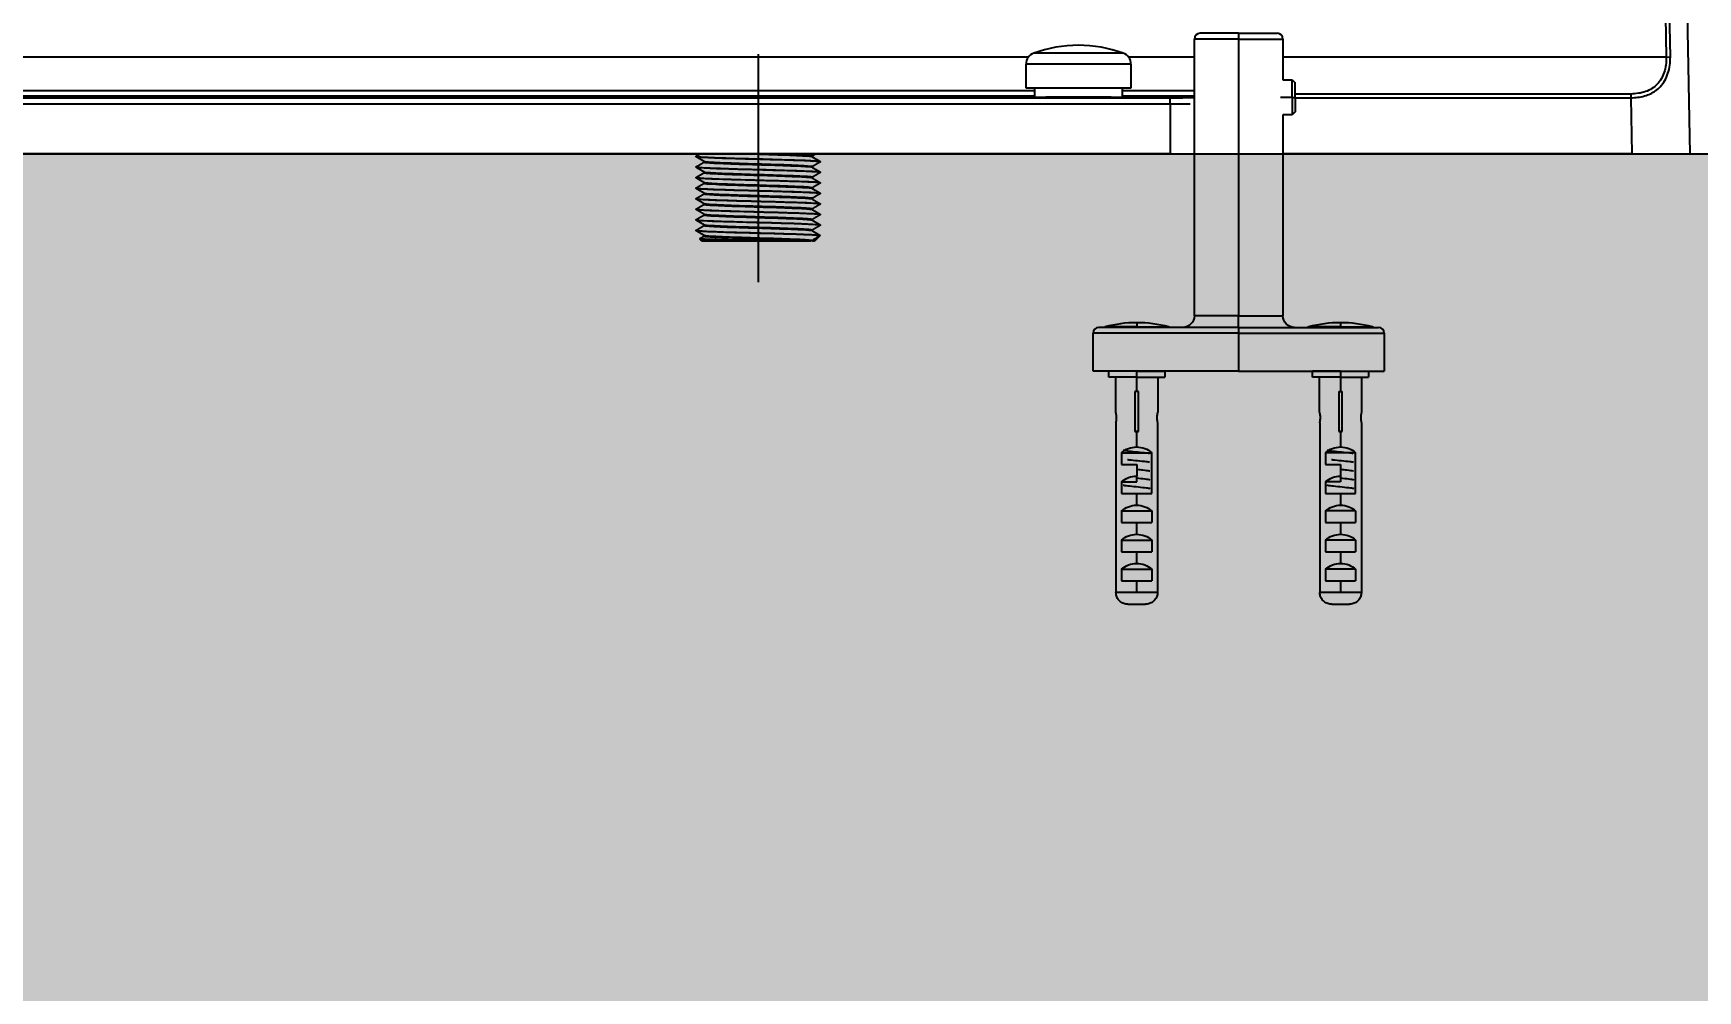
# Model space of a CAD drawing. Header units: millimetres. Extents: x 0 to 400063, y 963 to 238763.
# Drawn here: x 50213.1 to 50498.9, y 153658.8 to 153823.2 of the extents above; entities that cross this region are included whole.
import ezdxf

# ---------------------------------------------------------------- set-up
doc = ezdxf.new("R2010")
doc.units = ezdxf.units.MM
doc.header["$LTSCALE"] = 40
doc.header["$PDMODE"] = 34
doc.layers.get('Defpoints').update_dxf_attribs({"color": 249})
doc.layers.add('.', color=7, linetype='Continuous', lineweight=13)
for name, color, linetype in [('07 dim wal', 5, 'Continuous'), ('2sec', 2, 'Continuous'), ('4', 4, 'Continuous'), ('도면층4', 4, 'Continuous')]:
    doc.layers.add(name, color=color, linetype=linetype)
doc.styles.add('마감재', font='stylu.ttf')
doc.dimstyles.new('Copy of DIM-60', dxfattribs={"dimscale": 50, "dimtxt": 2, "dimasz": 0.7, "dimexe": 1, "dimexo": 1, "dimgap": 0.7, "dimtad": 1, "dimdec": 0, "dimzin": 1, "dimdsep": 46, "dimlunit": 6, "dimtxsty": '마감재', "dimblk": 'ARCHTICK', "dimcen": -0.09, "dimclrd": 256, "dimclre": 256, "dimclrt": 3, "dimadec": 0, "dimazin": 0, "dimtfac": 1, "dimtdec": 0, "dimtix": 1, "dimtmove": 2, "dimatfit": 0, "dimldrblk": 'ARCHTICK', "dimfxl": 0, "dimtolj": 1, "dimtzin": 0, "dimarcsym": 0})

# ---------------------------------------------------------------- blocks, each defined once
blk = doc.blocks.new('202101042036175950')
at = {"layer": '4', "linetype": 'Continuous'}
for p, q in [((0, 0), (-35.79, -0.62)), ((0, -10), (0, 0)), ((-16.63, -3.37), (-43.99, -3.85)), ((-43.97, -4.54), (-16.61, -4.07)), ((-16.61, -4.07), (-16.63, -3.37)), ((-16.61, -4.07), (-16.61, -69.9)), ((-10.27, -10.17), (-10.27, -67.8)), ((-10.27, -10.17), (-9.63, -10.17)), ((-9.63, -10.17), (0, -10)), ((-9.63, -67.8), (-9.63, -10.17)), ((0, -10), (0, -69.9)), ((29.8, -77.5), (29.8, -53.5)), ((30.8, -52.5), (37.3, -52.5)), ((30.8, -77.5), (30.8, -52.5)), ((37.3, -77.5), (37.3, -52.5)), ((29.7, -60), (29.7, -54.52)), ((37.32, -55.2), (38.32, -55.2)), ((37.32, -60), (37.32, -55.2)), ((38.32, -60), (38.32, -55.2)), ((38.32, -56.4), (44.33, -56.4)), ((46.19, -56.43), (75.32, -56.43)), ((75.32, -56.43), (75.32, -60)), ((29, -60), (29.7, -60)), ((29.7, -60), (29.7, -65.48)), ((29.8, -60), (29.7, -60)), ((37.3, -58.11), (37.32, -58.11)), ((37.32, -60), (37.32, -64.8)), ((37.32, -60), (38.32, -60)), ((38.32, -60), (40.82, -60)), ((38.32, -60), (38.32, -64.8)), ((40.82, -60.3), (40.82, -59.7)), ((47.7, -59.7), (40.82, -59.7)), ((47.63, -60), (50.32, -60)), ((51.32, -57.41), (51.32, -62.59)), ((58.32, -57.41), (51.32, -57.41)), ((53.32, -60), (55.32, -60)), ((53.32, -62.59), (53.32, -60)), ((55.32, -60), (56.32, -60)), ((56.32, -60), (56.32, -62.59)), ((58.32, -60), (58.32, -57.41)), ((58.32, -60), (60.32, -60)), ((58.32, -62.59), (58.32, -60)), ((61.32, -57.41), (61.32, -62.59)), ((61.32, -57.41), (63.32, -57.41)), ((63.32, -60), (63.32, -57.41)), ((63.32, -60), (65.32, -60)), ((63.32, -62.59), (63.32, -60)), ((66.32, -57.41), (66.32, -62.59)), ((66.32, -57.41), (68.32, -57.41)), ((68.32, -60), (68.32, -57.41)), ((68.32, -60), (70.32, -60)), ((68.32, -62.59), (68.32, -60)), ((71.32, -57.41), (71.32, -62.59)), ((71.32, -57.41), (73.32, -57.41)), ((73.32, -60), (73.32, -57.41)), ((73.32, -60), (75.32, -60)), ((73.32, -62.59), (73.32, -60)), ((75.32, -60), (75.32, -63.57)), ((77.32, -61.52), (77.32, -58.48)), ((37.3, -61.89), (37.32, -61.89)), ((40.82, -60.3), (47.7, -60.3)), ((51.32, -62.59), (53.32, -62.59)), ((56.32, -62.59), (58.32, -62.59)), ((61.32, -62.59), (63.32, -62.59)), ((66.32, -62.59), (68.32, -62.59)), ((71.32, -62.59), (73.32, -62.59)), ((38.32, -64.8), (37.32, -64.8)), ((44.33, -63.6), (38.32, -63.6)), ((46.19, -63.57), (75.32, -63.57)), ((-12.7, -68.3), (-12.2, -67.8)), ((-12.7, -69.9), (-12.7, -68.3)), ((-9.7, -68.3), (-12.7, -68.3)), ((-9.7, -67.8), (-12.2, -67.8)), ((-9.7, -68.3), (-9.7, -67.8)), ((-9.7, -67.8), (-7.2, -67.8)), ((-9.7, -68.3), (-9.7, -70.3)), ((-9.7, -68.3), (-6.7, -68.3)), ((-7.2, -67.8), (-6.7, -68.3)), ((-6.7, -68.3), (-6.7, -69.9)), ((-20.7, -77.5), (-20.7, -70.9)), ((-19.7, -69.9), (-12.7, -69.9)), ((-19.7, -77.5), (-19.7, -69.9)), ((-6.7, -69.9), (27.8, -69.9)), ((27.8, -77.5), (27.8, -69.9)), ((-20.7, -77.5), (-20.7, -84.1)), ((-20.7, -77.5), (-19.7, -77.5)), ((-19.7, -77.5), (-19.7, -85.1)), ((-19.7, -77.5), (27.8, -77.5)), ((29.8, -77.5), (27.8, -77.5)), ((27.8, -77.5), (27.8, -85.1)), ((29.8, -77.5), (30.8, -77.5)), ((29.8, -77.5), (29.8, -101.5)), ((30.8, -77.5), (37.3, -77.5)), ((30.8, -77.5), (30.8, -102.5)), ((37.3, -77.5), (37.3, -102.5)), ((27.8, -85.1), (-19.7, -85.1)), ((-16.61, -85.1), (-16.61, -96.42)), ((-10.83, -85.1), (-10.83, -97.5)), ((-9.98, -97.5), (-9.98, -85.1)), ((0, -89.26), (0, -85.1)), ((-9.58, -89.26), (-9.58, -380.74)), ((-8.58, -89.26), (-9.58, -89.26)), ((-8.58, -89.26), (0, -89.26)), ((-8.58, -380.74), (-8.58, -89.26)), ((0, -89.26), (0, -380.74)), ((29.7, -95), (29.7, -89.52)), ((37.32, -90.2), (38.32, -90.2)), ((37.32, -95), (37.32, -90.2)), ((38.32, -95), (38.32, -90.2)), ((38.32, -91.4), (44.33, -91.4)), ((46.19, -91.43), (75.32, -91.43)), ((75.32, -91.43), (75.32, -95)), ((37.3, -93.11), (37.32, -93.11)), ((51.32, -97.59), (51.32, -92.41)), ((58.32, -92.41), (51.32, -92.41)), ((58.32, -95), (58.32, -92.41)), ((61.32, -97.59), (61.32, -92.41)), ((61.32, -92.41), (63.32, -92.41)), ((63.32, -95), (63.32, -92.41)), ((66.32, -97.59), (66.32, -92.41)), ((66.32, -92.41), (68.32, -92.41)), ((68.32, -95), (68.32, -92.41)), ((71.32, -97.59), (71.32, -92.41)), ((71.32, -92.41), (73.32, -92.41)), ((73.32, -95), (73.32, -92.41)), ((77.32, -96.52), (77.32, -93.48)), ((-15.4, -96), (-11.25, -96)), ((-15.4, -96), (-15.4, -114)), ((-11.25, -96), (-11.25, -114)), ((29, -95), (29.7, -95)), ((29.7, -95), (29.7, -100.48)), ((29.8, -95), (29.7, -95)), ((37.3, -96.89), (37.32, -96.89)), ((38.32, -95), (37.32, -95)), ((37.32, -95), (37.32, -99.8)), ((38.32, -95), (38.32, -99.8)), ((40.82, -95), (38.32, -95)), ((47.7, -94.7), (40.82, -94.7)), ((40.82, -94.7), (40.82, -95.3)), ((40.82, -95.3), (47.7, -95.3)), ((50.32, -95), (47.63, -95)), ((53.32, -95), (55.32, -95)), ((53.32, -97.59), (53.32, -95)), ((56.32, -95), (55.32, -95)), ((56.32, -97.59), (56.32, -95)), ((60.32, -95), (58.32, -95)), ((58.32, -97.59), (58.32, -95)), ((65.32, -95), (63.32, -95)), ((63.32, -97.59), (63.32, -95)), ((70.32, -95), (68.32, -95)), ((68.32, -97.59), (68.32, -95)), ((75.32, -95), (73.32, -95)), ((73.32, -97.59), (73.32, -95)), ((75.32, -95), (75.32, -98.57)), ((-17.28, -97.31), (-17.28, -112.69)), ((-11.25, -97.5), (-9.75, -97.5)), ((-9.75, -105), (-9.75, -97.5)), ((38.32, -99.8), (37.32, -99.8)), ((44.33, -98.6), (38.32, -98.6)), ((46.19, -98.57), (75.32, -98.57)), ((51.32, -97.59), (53.32, -97.59)), ((56.32, -97.59), (58.32, -97.59)), ((61.32, -97.59), (63.32, -97.59)), ((66.32, -97.59), (68.32, -97.59)), ((71.32, -97.59), (73.32, -97.59)), ((-9.75, -100.9), (-9.72, -100.9)), ((37.3, -102.5), (30.8, -102.5)), ((-9.75, -112.5), (-9.75, -105)), ((-9.71, -103), (-9.71, -107)), ((0, -417.37), (0, -104.51)), ((-9.72, -109.1), (-9.75, -109.1)), ((-16.61, -113.59), (-16.61, -356.41)), ((-11.25, -114), (-15.4, -114)), ((-9.75, -112.5), (-11.25, -112.5)), ((-10.83, -112.5), (-10.83, -357.5)), ((-9.98, -357.5), (-9.98, -112.5)), ((0.36, -150.68), (0.54, -150.68)), ((1.31, -149.35), (1.4, -149.35)), ((2.17, -150.68), (2.35, -150.68)), ((3.13, -149.35), (3.22, -149.35)), ((3.99, -150.68), (4.16, -150.68)), ((4.94, -149.35), (5.03, -149.35)), ((5.8, -150.68), (5.98, -150.68)), ((6.76, -149.35), (6.84, -149.35)), ((7.62, -150.68), (7.79, -150.68)), ((8.57, -149.35), (8.66, -149.35)), ((9.43, -150.68), (9.61, -150.68)), ((10.39, -149.35), (10.47, -149.35)), ((11.25, -150.68), (11.42, -150.68)), ((12.2, -149.35), (12.29, -149.35)), ((13.06, -150.68), (13.24, -150.68)), ((14, -149.36), (14, -149.95)), ((14.01, -149.36), (15, -150.35)), ((14.23, -149.59), (15, -150.35)), ((14.87, -150.69), (15, -150.69)), ((15, -150.35), (15, -150.69)), ((15, -153.83), (15, -169.65)), ((0.49, -170.65), (0.41, -170.65)), ((1.45, -169.32), (1.28, -169.32)), ((2.31, -170.65), (2.22, -170.65)), ((3.27, -169.32), (3.09, -169.32)), ((4.12, -170.65), (4.04, -170.65)), ((5.08, -169.32), (4.9, -169.32)), ((5.94, -170.65), (5.85, -170.65)), ((6.89, -169.32), (6.72, -169.32)), ((7.75, -170.65), (7.67, -170.65)), ((8.71, -169.32), (8.53, -169.32)), ((9.57, -170.65), (9.48, -170.65)), ((10.52, -169.32), (10.35, -169.32)), ((11.38, -170.65), (11.3, -170.65)), ((12.34, -169.32), (12.16, -169.32)), ((13.2, -170.65), (13.11, -170.65)), ((14.15, -169.32), (13.98, -169.32)), ((15, -169.65), (14.64, -170.01))]:
    blk.add_line(p, q, dxfattribs=at)
for centre, radius, start, end in [((30.8, -53.5), 1, 90, 180), ((50.79, -60), 21.79, 165.4454, 180), ((30.18, -54.65), 0.5, 140.0309, 165.4454), ((50.79, -60), 21.79, 180, 194.5546), ((30.18, -65.35), 0.5, 194.5546, 219.9691), ((-19.7, -70.9), 1, 90, 180), ((-19.7, -84.1), 1, 180, 270), ((50.79, -95), 21.79, 165.4454, 180), ((30.18, -89.65), 0.5, 140.0309, 165.4454), ((-15.4, -98), 2, 90, 159.7932), ((50.79, -95), 21.79, 180, 194.5546), ((3.62, -105), 22.27, 159.7932, 200.2068), ((30.8, -101.5), 1, 180, 270), ((-15.4, -112), 2, 200.2068, 270)]:
    blk.add_arc(centre, radius, start, end, dxfattribs=at)
at = {"layer": '4', "linetype": 'Continuous', "extrusion": (0, 0, -1)}
for centre, start, end in [((-27.8, -67.9), 180, 270), ((-27.8, -87.1), 90, 180)]:
    blk.add_arc(centre, 2, start, end, dxfattribs=at)
for centre, major_axis, ratio, start_param, end_param in [((53.6, -60), (0, 3.6), 0.909091, 4.712389, 5.515538), ((53.6, -60), (0, 3.6), 0.909091, 3.90924, 4.712389), ((58.6, -60), (0, 3.6), 0.909091, 3.90924, 4.712389), ((63.6, -60), (0, 3.6), 0.909091, 4.712389, 5.515538), ((63.6, -60), (0, 3.6), 0.909091, 3.90924, 4.712389), ((68.6, -60), (0, 3.6), 0.909091, 4.712389, 5.515538), ((68.6, -60), (0, 3.6), 0.909091, 3.90924, 4.712389), ((73.6, -60), (0, 3.6), 0.909091, 4.712389, 5.515538), ((73.6, -60), (0, 3.6), 0.909091, 3.90924, 4.712389), ((53.6, -95), (0, 3.6), 0.909091, 4.712389, 5.515538), ((63.6, -95), (0, 3.6), 0.909091, 4.712389, 5.515538), ((68.6, -95), (0, 3.6), 0.909091, 4.712389, 5.515538), ((73.6, -95), (0, 3.6), 0.909091, 4.712389, 5.515538), ((53.6, -95), (0, 3.6), 0.909091, 3.90924, 4.712389), ((58.6, -95), (0, 3.6), 0.909091, 3.90924, 4.712389), ((63.6, -95), (0, 3.6), 0.909091, 3.90924, 4.712389), ((68.6, -95), (0, 3.6), 0.909091, 3.90924, 4.712389), ((73.6, -95), (0, 3.6), 0.909091, 3.90924, 4.712389), ((-9.78, -103), (0, 4.15), 0.017455, 0.502851, 1.570796), ((-9.78, -107), (0, 4.15), 0.017455, 1.570796, 2.638741)]:
    blk.add_ellipse(centre, major_axis=major_axis, ratio=ratio, start_param=start_param, end_param=end_param, dxfattribs=at)
at = {"layer": '4', "linetype": 'Continuous'}
for points, degree, knots in [([(-9.63, -10.17), (-9.65, -9.76), (-9.67, -8.96), (-9.91, -7.82), (-10.29, -6.79), (-10.83, -5.88), (-11.56, -5.03), (-12.55, -4.29), (-13.81, -3.75), (-15.19, -3.41), (-16.15, -3.39), (-16.63, -3.37)], 3, [0, 0, 0, 0, 0.107096, 0.20864, 0.306648, 0.403361, 0.501106, 0.623604, 0.749475, 0.876073, 1, 1, 1, 1]), ([(-16.61, -4.07), (-16.15, -4.07), (-15.26, -4.09), (-14, -4.38), (-12.89, -4.88), (-11.64, -5.83), (-10.47, -7.56), (-10.33, -9.29), (-10.27, -10.17)], 3, [0, 0, 0, 0, 0.134751, 0.26045, 0.381043, 0.500983, 0.747892, 1, 1, 1, 1]), ([(44.32, -56.4), (44.32, -56.4), (44.33, -56.4), (44.33, -56.4), (44.36, -56.41), (44.44, -56.43), (44.5, -56.45), (44.64, -56.48), (44.73, -56.49), (44.93, -56.52), (45.04, -56.53), (45.26, -56.54), (45.37, -56.54), (45.59, -56.53), (45.69, -56.52), (45.88, -56.5), (45.97, -56.48), (46.1, -56.46), (46.15, -56.44), (46.19, -56.43)], 3, [0, 0, 0, 0, 0.025111, 0.025111, 0.149041, 0.149041, 0.273737, 0.273737, 0.402646, 0.402646, 0.533133, 0.533133, 0.659652, 0.659652, 0.782891, 0.782891, 0.908576, 0.908576, 1, 1, 1, 1]), ([(75.32, -56.43), (75.55, -56.43), (75.77, -56.47), (76.19, -56.62), (76.39, -56.73), (76.74, -57.01), (76.89, -57.18), (77.13, -57.56), (77.22, -57.77), (77.31, -58.15), (77.32, -58.32), (77.32, -58.48)], 3, [0, 0, 0, 0, 0.210475, 0.210475, 0.420919, 0.420919, 0.631855, 0.631855, 0.844512, 0.844512, 1, 1, 1, 1]), ([(50.84, -62.32), (50.89, -62.21), (50.99, -61.67), (51.14, -60.22), (51.29, -58.68), (51.38, -58), (51.43, -57.81)], 3, [0, 0, 0, 0, 0.239085, 0.499488, 0.759891, 1, 1, 1, 1]), ([(52.49, -61.57), (52.5, -61.49), (52.56, -60.99), (52.67, -59.83), (52.81, -58.46), (52.9, -57.93), (52.94, -57.78)], 3, [0, 0, 0, 0, 0.073159, 0.413159, 0.753158, 1, 1, 1, 1]), ([(54.16, -59.99), (54.19, -59.63), (54.28, -58.75), (54.38, -58.03), (54.43, -57.79), (54.44, -57.76)], 3, [0, 0, 0, 0, 0.37971, 0.916127, 1, 1, 1, 1]), ([(55.65, -60.01), (55.7, -59.52), (55.8, -58.53), (55.9, -57.91), (55.95, -57.74)], 3, [0, 0, 0, 0, 0.49872, 1, 1, 1, 1]), ([(56.84, -62.33), (56.85, -62.3), (56.92, -62.1), (57.03, -61.29), (57.18, -59.7), (57.33, -58.34), (57.42, -57.84), (57.46, -57.72)], 3, [0, 0, 0, 0, 0.061687, 0.310892, 0.560097, 0.809303, 1, 1, 1, 1]), ([(77.32, -61.52), (77.32, -61.75), (77.29, -61.99), (77.13, -62.44), (77.02, -62.65), (76.72, -63.01), (76.55, -63.16), (76.16, -63.39), (75.95, -63.48), (75.6, -63.55), (75.46, -63.57), (75.32, -63.57)], 3, [0, 0, 0, 0, 0.222179, 0.222179, 0.444896, 0.444896, 0.660359, 0.660359, 0.872339, 0.872339, 1, 1, 1, 1]), ([(46.19, -63.57), (46.13, -63.55), (46.06, -63.53), (45.89, -63.5), (45.79, -63.49), (45.58, -63.47), (45.47, -63.46), (45.24, -63.46), (45.13, -63.46), (44.93, -63.48), (44.83, -63.49), (44.65, -63.52), (44.57, -63.54), (44.44, -63.57), (44.39, -63.58), (44.34, -63.6), (44.32, -63.6), (44.32, -63.6)], 3, [0, 0, 0, 0, 0.130372, 0.130372, 0.260778, 0.260778, 0.390104, 0.390104, 0.5147, 0.5147, 0.638474, 0.638474, 0.766412, 0.766412, 0.897176, 0.897176, 1, 1, 1, 1]), ([(-8.58, -89.26), (-8.58, -88.77), (-8.58, -87.73), (-8.59, -86.58), (-8.59, -85.94), (-8.59, -85.81)], 3, [0, 0, 0, 0, 0.422292, 0.880981, 1, 1, 1, 1]), ([(44.32, -91.4), (44.32, -91.4), (44.33, -91.4), (44.33, -91.4), (44.36, -91.41), (44.44, -91.43), (44.5, -91.45), (44.64, -91.48), (44.73, -91.49), (44.93, -91.52), (45.04, -91.53), (45.26, -91.54), (45.37, -91.54), (45.59, -91.53), (45.69, -91.52), (45.88, -91.5), (45.97, -91.48), (46.1, -91.46), (46.15, -91.44), (46.19, -91.43)], 3, [0, 0, 0, 0, 0.025111, 0.025111, 0.149041, 0.149041, 0.273737, 0.273737, 0.402646, 0.402646, 0.533133, 0.533133, 0.659652, 0.659652, 0.782891, 0.782891, 0.908576, 0.908576, 1, 1, 1, 1]), ([(75.32, -91.43), (75.55, -91.43), (75.77, -91.47), (76.19, -91.62), (76.39, -91.73), (76.74, -92.01), (76.89, -92.18), (77.13, -92.56), (77.22, -92.77), (77.31, -93.15), (77.32, -93.32), (77.32, -93.48)], 3, [0, 0, 0, 0, 0.210475, 0.210475, 0.420919, 0.420919, 0.631855, 0.631855, 0.844512, 0.844512, 1, 1, 1, 1]), ([(50.84, -97.32), (50.89, -97.21), (50.99, -96.67), (51.14, -95.22), (51.29, -93.68), (51.38, -93), (51.43, -92.81)], 3, [0, 0, 0, 0, 0.239085, 0.499488, 0.759891, 1, 1, 1, 1]), ([(52.49, -96.57), (52.5, -96.49), (52.56, -95.99), (52.67, -94.83), (52.81, -93.46), (52.9, -92.93), (52.94, -92.78)], 3, [0, 0, 0, 0, 0.073159, 0.413159, 0.753158, 1, 1, 1, 1]), ([(54.16, -94.99), (54.19, -94.63), (54.28, -93.75), (54.38, -93.03), (54.43, -92.79), (54.44, -92.76)], 3, [0, 0, 0, 0, 0.37971, 0.916127, 1, 1, 1, 1]), ([(55.65, -95.01), (55.7, -94.52), (55.8, -93.53), (55.9, -92.91), (55.95, -92.74)], 3, [0, 0, 0, 0, 0.49872, 1, 1, 1, 1]), ([(56.84, -97.33), (56.85, -97.3), (56.92, -97.1), (57.03, -96.29), (57.18, -94.7), (57.33, -93.34), (57.42, -92.84), (57.46, -92.72)], 3, [0, 0, 0, 0, 0.061687, 0.310892, 0.560097, 0.809303, 1, 1, 1, 1]), ([(77.32, -96.52), (77.32, -96.75), (77.29, -96.99), (77.13, -97.44), (77.02, -97.65), (76.72, -98.01), (76.55, -98.16), (76.16, -98.39), (75.95, -98.48), (75.6, -98.55), (75.46, -98.57), (75.32, -98.57)], 3, [0, 0, 0, 0, 0.222179, 0.222179, 0.444896, 0.444896, 0.660359, 0.660359, 0.872339, 0.872339, 1, 1, 1, 1]), ([(46.19, -98.57), (46.13, -98.55), (46.06, -98.53), (45.89, -98.5), (45.79, -98.49), (45.58, -98.47), (45.47, -98.46), (45.24, -98.46), (45.13, -98.46), (44.93, -98.48), (44.83, -98.49), (44.65, -98.52), (44.57, -98.54), (44.44, -98.57), (44.39, -98.58), (44.34, -98.6), (44.32, -98.6), (44.32, -98.6)], 3, [0, 0, 0, 0, 0.130372, 0.130372, 0.260778, 0.260778, 0.390104, 0.390104, 0.5147, 0.5147, 0.638474, 0.638474, 0.766412, 0.766412, 0.897176, 0.897176, 1, 1, 1, 1]), ([(0, -156.92), (0.02, -156.35), (0.04, -155.8), (0.12, -153.45), (0.18, -152.04), (0.29, -150.87), (0.32, -150.67), (0.36, -150.69)], 3, [0, 0, 0, 0, 0.156677, 0.156677, 0.697828, 0.697828, 1, 1, 1, 1]), ([(0.53, -150.7), (0.5, -150.75), (0.46, -151.06), (0.36, -152.49), (0.29, -154.05), (0.16, -157.8), (0.09, -160), (0.02, -162.36), (0.01, -162.68), (0, -162.99)], 3, [0, 0, 0, 0, 0.216493, 0.216493, 0.579622, 0.579622, 0.942751, 0.942751, 1, 1, 1, 1]), ([(0.41, -170.65), (0.42, -170.65), (0.44, -170.6), (0.52, -170.15), (0.58, -169.09), (0.7, -165.92), (0.76, -163.87), (0.87, -159.45), (0.95, -157.17), (1.06, -153.21), (1.12, -151.55), (1.23, -149.77), (1.27, -149.36), (1.31, -149.35)], 3, [0, 0, 0, 0, 0.052997, 0.052997, 0.252027, 0.252027, 0.451056, 0.451056, 0.650086, 0.650086, 0.849115, 0.849115, 1, 1, 1, 1]), ([(1.41, -149.35), (1.36, -149.35), (1.3, -149.76), (1.2, -151.63), (1.13, -153.39), (1.01, -157.54), (0.95, -159.97), (0.82, -164.46), (0.77, -166.56), (0.64, -169.56), (0.57, -170.48), (0.51, -170.64), (0.5, -170.65), (0.5, -170.65)], 3, [0, 0, 0, 0, 0.155085, 0.155085, 0.361361, 0.361361, 0.567638, 0.567638, 0.773914, 0.773914, 0.98019, 0.98019, 1, 1, 1, 1]), ([(1.28, -169.3), (1.33, -169.22), (1.37, -168.77), (1.49, -166.88), (1.55, -165.2), (1.68, -161.24), (1.75, -159.05), (1.87, -155.05), (1.94, -153.32), (2.06, -151.2), (2.12, -150.68), (2.18, -150.68)], 3, [0, 0, 0, 0, 0.159328, 0.159328, 0.377533, 0.377533, 0.595738, 0.595738, 0.813942, 0.813942, 1, 1, 1, 1]), ([(2.34, -150.7), (2.28, -150.79), (2.23, -151.5), (2.1, -153.98), (2.04, -155.85), (1.9, -159.92), (1.85, -162.12), (1.72, -165.89), (1.65, -167.46), (1.55, -169), (1.5, -169.32), (1.45, -169.31)], 3, [0, 0, 0, 0, 0.199825, 0.199825, 0.417069, 0.417069, 0.634312, 0.634312, 0.851556, 0.851556, 1, 1, 1, 1]), ([(2.22, -170.65), (2.23, -170.65), (2.25, -170.62), (2.33, -170.26), (2.38, -169.24), (2.5, -166.19), (2.57, -164.13), (2.68, -159.79), (2.75, -157.46), (2.87, -153.45), (2.93, -151.75), (3.04, -149.81), (3.08, -149.36), (3.13, -149.35)], 3, [0, 0, 0, 0, 0.043721, 0.043721, 0.242809, 0.242809, 0.441897, 0.441897, 0.640986, 0.640986, 0.840074, 0.840074, 1, 1, 1, 1]), ([(3.22, -149.36), (3.19, -149.35), (3.16, -149.48), (3.07, -150.38), (3.02, -151.76), (2.88, -155.42), (2.83, -157.74), (2.7, -162.33), (2.63, -164.64), (2.52, -168.29), (2.44, -169.65), (2.36, -170.51), (2.34, -170.64), (2.31, -170.65)], 3, [0, 0, 0, 0, 0.090211, 0.090211, 0.29694, 0.29694, 0.50367, 0.50367, 0.7104, 0.7104, 0.91713, 0.91713, 1, 1, 1, 1]), ([(3.09, -169.3), (3.12, -169.26), (3.15, -169.09), (3.24, -168.11), (3.31, -166.75), (3.43, -163.18), (3.51, -161.06), (3.63, -156.86), (3.7, -154.89), (3.83, -151.91), (3.89, -150.97), (3.97, -150.7), (3.98, -150.68), (3.99, -150.68)], 3, [0, 0, 0, 0, 0.090898, 0.090898, 0.309283, 0.309283, 0.527668, 0.527668, 0.746053, 0.746053, 0.964438, 0.964438, 1, 1, 1, 1]), ([(4.16, -150.7), (4.14, -150.72), (4.13, -150.79), (4.05, -151.36), (3.98, -152.53), (3.86, -155.77), (3.79, -157.87), (3.65, -162.03), (3.6, -164.13), (3.46, -167.4), (3.41, -168.6), (3.31, -169.24), (3.29, -169.32), (3.27, -169.31)], 3, [0, 0, 0, 0, 0.054871, 0.054871, 0.27214, 0.27214, 0.48941, 0.48941, 0.706679, 0.706679, 0.923948, 0.923948, 1, 1, 1, 1]), ([(4.04, -170.65), (4.05, -170.65), (4.06, -170.63), (4.13, -170.35), (4.19, -169.41), (4.31, -166.43), (4.38, -164.45), (4.49, -160.07), (4.56, -157.78), (4.68, -153.7), (4.73, -151.96), (4.85, -149.87), (4.89, -149.36), (4.94, -149.35)], 3, [0, 0, 0, 0, 0.034489, 0.034489, 0.233556, 0.233556, 0.432622, 0.432622, 0.631689, 0.631689, 0.830756, 0.830756, 1, 1, 1, 1]), ([(5.03, -149.35), (5.03, -149.35), (5.02, -149.36), (4.95, -149.54), (4.88, -150.47), (4.76, -153.51), (4.69, -155.6), (4.58, -160.12), (4.5, -162.51), (4.38, -166.69), (4.32, -168.4), (4.21, -170.24), (4.17, -170.64), (4.13, -170.65)], 3, [0, 0, 0, 0, 0.022325, 0.022325, 0.229222, 0.229222, 0.436118, 0.436118, 0.643015, 0.643015, 0.849912, 0.849912, 1, 1, 1, 1]), ([(4.91, -169.3), (4.92, -169.29), (4.92, -169.27), (4.99, -168.99), (5.06, -168.02), (5.19, -164.99), (5.25, -163.01), (5.39, -158.81), (5.44, -156.69), (5.58, -153.15), (5.64, -151.82), (5.74, -150.83), (5.77, -150.67), (5.8, -150.69)], 3, [0, 0, 0, 0, 0.02305, 0.02305, 0.240562, 0.240562, 0.458074, 0.458074, 0.675585, 0.675585, 0.893097, 0.893097, 1, 1, 1, 1]), ([(5.98, -150.7), (5.94, -150.76), (5.9, -151.06), (5.8, -152.47), (5.73, -154.04), (5.61, -157.78), (5.53, -159.98), (5.41, -164.05), (5.34, -165.94), (5.22, -168.56), (5.15, -169.3), (5.08, -169.32), (5.08, -169.32), (5.08, -169.32)], 3, [0, 0, 0, 0, 0.128373, 0.128373, 0.345738, 0.345738, 0.563103, 0.563103, 0.780468, 0.780468, 0.997833, 0.997833, 1, 1, 1, 1]), ([(5.85, -170.65), (5.86, -170.65), (5.86, -170.64), (5.94, -170.45), (6, -169.56), (6.11, -166.69), (6.18, -164.7), (6.29, -160.41), (6.36, -158.06), (6.48, -153.96), (6.54, -152.17), (6.66, -149.93), (6.7, -149.36), (6.76, -149.35)], 3, [0, 0, 0, 0, 0.025101, 0.025101, 0.224224, 0.224224, 0.423348, 0.423348, 0.622471, 0.622471, 0.821594, 0.821594, 1, 1, 1, 1]), ([(6.85, -149.35), (6.8, -149.35), (6.74, -149.81), (6.63, -151.86), (6.57, -153.64), (6.44, -157.89), (6.39, -160.29), (6.25, -164.77), (6.2, -166.82), (6.07, -169.72), (6.01, -170.57), (5.95, -170.65), (5.94, -170.65), (5.94, -170.65)], 3, [0, 0, 0, 0, 0.16399, 0.16399, 0.370296, 0.370296, 0.576602, 0.576602, 0.782908, 0.782908, 0.989214, 0.989214, 1, 1, 1, 1]), ([(6.73, -169.3), (6.78, -169.22), (6.82, -168.69), (6.95, -166.58), (7, -164.84), (7.14, -160.81), (7.2, -158.63), (7.33, -154.69), (7.4, -153.03), (7.51, -151.12), (7.57, -150.68), (7.62, -150.68)], 3, [0, 0, 0, 0, 0.174309, 0.174309, 0.392249, 0.392249, 0.61019, 0.61019, 0.82813, 0.82813, 1, 1, 1, 1]), ([(7.79, -150.7), (7.73, -150.8), (7.67, -151.5), (7.54, -153.96), (7.49, -155.84), (7.35, -159.89), (7.29, -162.1), (7.16, -165.86), (7.09, -167.45), (6.99, -169), (6.94, -169.32), (6.89, -169.31)], 3, [0, 0, 0, 0, 0.198631, 0.198631, 0.415919, 0.415919, 0.633207, 0.633207, 0.850496, 0.850496, 1, 1, 1, 1]), ([(7.66, -170.65), (7.67, -170.65), (7.67, -170.65), (7.74, -170.53), (7.81, -169.7), (7.92, -166.93), (7.99, -164.99), (8.1, -160.69), (8.17, -158.39), (8.29, -154.21), (8.34, -152.39), (8.47, -149.99), (8.51, -149.35), (8.57, -149.35)], 3, [0, 0, 0, 0, 0.016204, 0.016204, 0.215254, 0.215254, 0.414304, 0.414304, 0.613354, 0.613354, 0.812404, 0.812404, 1, 1, 1, 1]), ([(8.66, -149.36), (8.63, -149.34), (8.6, -149.51), (8.5, -150.54), (8.45, -151.98), (8.31, -155.73), (8.26, -158.07), (8.13, -162.66), (8.07, -164.94), (7.95, -168.5), (7.88, -169.81), (7.8, -170.54), (7.78, -170.64), (7.75, -170.64)], 3, [0, 0, 0, 0, 0.100697, 0.100697, 0.307125, 0.307125, 0.513553, 0.513553, 0.719981, 0.719981, 0.926409, 0.926409, 1, 1, 1, 1]), ([(8.54, -169.3), (8.57, -169.25), (8.6, -169.04), (8.69, -167.88), (8.76, -166.45), (8.89, -162.78), (8.96, -160.63), (9.08, -156.46), (9.15, -154.54), (9.28, -151.69), (9.34, -150.84), (9.42, -150.69), (9.43, -150.68), (9.43, -150.68)], 3, [0, 0, 0, 0, 0.105648, 0.105648, 0.324129, 0.324129, 0.54261, 0.54261, 0.761092, 0.761092, 0.979573, 0.979573, 1, 1, 1, 1]), ([(9.6, -150.7), (9.59, -150.72), (9.57, -150.79), (9.5, -151.35), (9.42, -152.52), (9.3, -155.75), (9.23, -157.85), (9.1, -162.01), (9.04, -164.11), (8.9, -167.39), (8.85, -168.59), (8.75, -169.24), (8.73, -169.32), (8.71, -169.31)], 3, [0, 0, 0, 0, 0.053943, 0.053943, 0.271232, 0.271232, 0.488521, 0.488521, 0.705811, 0.705811, 0.9231, 0.9231, 1, 1, 1, 1]), ([(9.48, -170.65), (9.48, -170.65), (9.48, -170.65), (9.55, -170.6), (9.61, -169.84), (9.72, -167.17), (9.8, -165.25), (9.91, -161.02), (9.97, -158.68), (10.1, -154.49), (10.15, -152.61), (10.28, -150.06), (10.32, -149.35), (10.38, -149.35)], 3, [0, 0, 0, 0, 0.007124, 0.007124, 0.206256, 0.206256, 0.405387, 0.405387, 0.604518, 0.604518, 0.803649, 0.803649, 1, 1, 1, 1]), ([(10.48, -149.35), (10.47, -149.35), (10.46, -149.37), (10.38, -149.64), (10.32, -150.64), (10.2, -153.77), (10.12, -155.92), (10.01, -160.44), (9.94, -162.85), (9.82, -166.93), (9.75, -168.62), (9.65, -170.28), (9.61, -170.63), (9.57, -170.65)], 3, [0, 0, 0, 0, 0.032321, 0.032321, 0.239253, 0.239253, 0.446186, 0.446186, 0.653119, 0.653119, 0.860052, 0.860052, 1, 1, 1, 1]), ([(10.35, -169.3), (10.36, -169.28), (10.38, -169.24), (10.45, -168.83), (10.52, -167.78), (10.64, -164.62), (10.71, -162.61), (10.85, -158.39), (10.9, -156.3), (11.04, -152.86), (11.09, -151.61), (11.19, -150.79), (11.22, -150.68), (11.25, -150.69)], 3, [0, 0, 0, 0, 0.037145, 0.037145, 0.254789, 0.254789, 0.472433, 0.472433, 0.690077, 0.690077, 0.907721, 0.907721, 1, 1, 1, 1]), ([(11.42, -150.7), (11.38, -150.76), (11.35, -151.05), (11.24, -152.46), (11.18, -154.02), (11.05, -157.75), (10.98, -159.96), (10.86, -164.03), (10.78, -165.92), (10.66, -168.54), (10.59, -169.3), (10.52, -169.32), (10.52, -169.32), (10.52, -169.32)], 3, [0, 0, 0, 0, 0.127517, 0.127517, 0.344879, 0.344879, 0.562242, 0.562242, 0.779604, 0.779604, 0.996967, 0.996967, 1, 1, 1, 1]), ([(11.29, -170.65), (11.35, -170.65), (11.42, -169.95), (11.53, -167.39), (11.6, -165.53), (11.72, -161.31), (11.77, -159.01), (11.9, -154.73), (11.95, -152.85), (12.08, -150.16), (12.13, -149.4), (12.2, -149.35), (12.2, -149.35), (12.2, -149.35)], 3, [0, 0, 0, 0, 0.197122, 0.197122, 0.396239, 0.396239, 0.595357, 0.595357, 0.794474, 0.794474, 0.993591, 0.993591, 1, 1, 1, 1]), ([(12.29, -149.35), (12.24, -149.35), (12.18, -149.89), (12.07, -152.08), (12, -153.93), (11.88, -158.22), (11.82, -160.62), (11.68, -165.08), (11.64, -167.06), (11.5, -169.88), (11.45, -170.65), (11.38, -170.65), (11.38, -170.65), (11.38, -170.65)], 3, [0, 0, 0, 0, 0.173463, 0.173463, 0.379891, 0.379891, 0.586318, 0.586318, 0.792746, 0.792746, 0.999173, 0.999173, 1, 1, 1, 1]), ([(12.17, -169.3), (12.22, -169.22), (12.27, -168.6), (12.4, -166.26), (12.46, -164.47), (12.6, -160.39), (12.65, -158.21), (12.79, -154.34), (12.85, -152.74), (12.96, -151.04), (13.01, -150.68), (13.06, -150.68)], 3, [0, 0, 0, 0, 0.188705, 0.188705, 0.406314, 0.406314, 0.623923, 0.623923, 0.841532, 0.841532, 1, 1, 1, 1]), ([(13.23, -150.7), (13.17, -150.8), (13.12, -151.49), (12.99, -153.94), (12.93, -155.82), (12.79, -159.87), (12.74, -162.08), (12.6, -165.85), (12.54, -167.43), (12.43, -168.99), (12.38, -169.32), (12.34, -169.31)], 3, [0, 0, 0, 0, 0.197799, 0.197799, 0.415142, 0.415142, 0.632485, 0.632485, 0.849828, 0.849828, 1, 1, 1, 1]), ([(13.11, -170.65), (13.16, -170.65), (13.23, -170.02), (13.34, -167.62), (13.41, -165.79), (13.52, -161.64), (13.58, -159.29), (13.71, -155.03), (13.76, -153.07), (13.89, -150.31), (13.94, -149.47), (14, -149.36)], 3, [0, 0, 0, 0, 0.191206, 0.191206, 0.393404, 0.393404, 0.595603, 0.595603, 0.797801, 0.797801, 1, 1, 1, 1]), ([(14, -149.95), (13.93, -150.72), (13.88, -152.2), (13.75, -156.06), (13.7, -158.39), (13.57, -162.99), (13.5, -165.23), (13.38, -168.71), (13.31, -169.95), (13.24, -170.57), (13.22, -170.64), (13.2, -170.64)], 3, [0, 0, 0, 0, 0.231987, 0.231987, 0.463974, 0.463974, 0.69596, 0.69596, 0.927947, 0.927947, 1, 1, 1, 1]), ([(13.98, -169.3), (14.01, -169.24), (14.05, -168.97), (14.15, -167.63), (14.22, -166.13), (14.34, -162.37), (14.42, -160.21), (14.54, -156.07), (14.61, -154.2), (14.73, -151.49), (14.8, -150.73), (14.87, -150.69)], 3, [0, 0, 0, 0, 0.120148, 0.120148, 0.340111, 0.340111, 0.560074, 0.560074, 0.780037, 0.780037, 1, 1, 1, 1]), ([(15, -150.9), (14.94, -151.34), (14.86, -152.5), (14.74, -155.73), (14.67, -157.82), (14.54, -161.99), (14.49, -164.09), (14.35, -167.37), (14.29, -168.58), (14.2, -169.23), (14.17, -169.32), (14.15, -169.31)], 3, [0, 0, 0, 0, 0.22944, 0.22944, 0.45888, 0.45888, 0.688319, 0.688319, 0.917759, 0.917759, 1, 1, 1, 1]), ([(15, -153.83), (14.96, -155.59), (14.91, -157.87), (14.83, -162.5), (14.79, -164.79), (14.7, -168.31), (14.66, -169.52), (14.6, -170.03), (14.59, -170.07), (14.58, -170.06)], 3, [0, 0, 0, 0, 0.305147, 0.305147, 0.610295, 0.610295, 0.915442, 0.915442, 1, 1, 1, 1]), ([(-17.1, -160), (-12.1, -160), (22.03, -160)], 1, [0, 0, 0.127803, 1, 1])]:
    blk.add_open_spline(points, degree=degree, knots=knots, dxfattribs=at)
for points, degree in [([(47.63, -60), (47.63, -59.95), (47.64, -59.85), (47.68, -59.75), (47.7, -59.7)], 3), ([(47.7, -60.3), (47.68, -60.25), (47.64, -60.15), (47.63, -60.05), (47.63, -60)], 3), ([(-9.6, -85.03), (-9.59, -86.33), (-9.58, -87.79), (-9.58, -89.26)], 3), ([(47.63, -95), (47.63, -94.95), (47.64, -94.85), (47.68, -94.75), (47.7, -94.7)], 3), ([(47.7, -95.3), (47.68, -95.25), (47.64, -95.15), (47.63, -95.05), (47.63, -95)], 3), ([(0, -150.05), (0.18, -150.37), (0.37, -150.68)], 2), ([(0.52, -150.71), (0.92, -150.02), (1.32, -149.34)], 2), ([(1.38, -149.3), (1.78, -149.99), (2.18, -150.68)], 2), ([(2.34, -150.71), (2.73, -150.02), (3.13, -149.34)], 2), ([(3.2, -149.3), (3.6, -149.99), (4, -150.68)], 2), ([(4.15, -150.71), (4.55, -150.02), (4.94, -149.34)], 2), ([(5.01, -149.3), (5.41, -149.99), (5.81, -150.68)], 2), ([(5.96, -150.71), (6.36, -150.02), (6.76, -149.34)], 2), ([(6.82, -149.3), (7.22, -149.99), (7.63, -150.68)], 2), ([(7.78, -150.71), (8.18, -150.02), (8.57, -149.34)], 2), ([(8.64, -149.3), (9.04, -149.99), (9.44, -150.68)], 2), ([(9.59, -150.71), (9.99, -150.02), (10.39, -149.34)], 2), ([(10.45, -149.3), (10.85, -149.99), (11.25, -150.68)], 2), ([(11.41, -150.71), (11.8, -150.02), (12.2, -149.34)], 2), ([(12.27, -149.3), (12.67, -149.99), (13.07, -150.68)], 2), ([(13.22, -150.71), (13.62, -150.02), (14.02, -149.34)], 2), ([(14.01, -149.36), (14.01, -149.36), (14, -149.36), (14, -149.36)], 3), ([(14, -149.95), (14.08, -149.65), (14.16, -149.53), (14.23, -149.59)], 3), ([(14.23, -149.59), (14.87, -150.69)], 1), ([(15, -150.9), (15, -151.24), (15, -152.27), (15, -153.83)], 3), ([(0.41, -170.66), (0.2, -170.31), (0, -169.96)], 2), ([(1.29, -169.29), (0.88, -170), (0.47, -170.7)], 2), ([(2.22, -170.66), (1.83, -169.99), (1.44, -169.32)], 2), ([(3.1, -169.29), (2.7, -170), (2.29, -170.7)], 2), ([(4.04, -170.66), (3.65, -169.99), (3.26, -169.32)], 2), ([(4.92, -169.29), (4.51, -170), (4.1, -170.7)], 2), ([(5.85, -170.66), (5.46, -169.99), (5.07, -169.32)], 2), ([(6.73, -169.29), (6.33, -170), (5.92, -170.7)], 2), ([(7.67, -170.66), (7.28, -169.99), (6.89, -169.32)], 2), ([(8.55, -169.29), (8.14, -170), (7.73, -170.7)], 2), ([(9.48, -170.66), (9.09, -169.99), (8.7, -169.32)], 2), ([(10.36, -169.29), (9.95, -170), (9.55, -170.7)], 2), ([(11.29, -170.66), (10.9, -169.99), (10.51, -169.32)], 2), ([(12.18, -169.29), (11.77, -170), (11.36, -170.7)], 2), ([(13.11, -170.66), (12.72, -169.99), (12.33, -169.32)], 2), ([(13.99, -169.29), (13.58, -170), (13.17, -170.7)], 2), ([(14.55, -170.02), (14.35, -169.67), (14.14, -169.32)], 2)]:
    blk.add_open_spline(points, degree=degree, dxfattribs=at)
blk = doc.blocks.new('_ARCHTICK')
at = {"color": 0, "linetype": 'ByBlock', "const_width": 0.075}
blk.add_lwpolyline([(-0.25, -0.25), (0.25, 0.25)], dxfattribs=at)
blk = doc.blocks.new('*D373')
at = {"layer": '07 dim wal', "lineweight": -2}
for p, q in [((50, 154542.5), (52148.95, 154542.5)), ((52098.95, 151692.5), (52098.95, 154542.5)), ((52252.53, 151692.5), (52048.95, 151692.5))]:
    blk.add_line(p, q, dxfattribs=at)
at = {"layer": 'Defpoints', "color": 0}
for p in [(0, 154542.5), (52098.95, 154542.5), (52302.53, 151692.5)]:
    blk.add_point(p, dxfattribs=at)
at = {"layer": '07 dim wal', "lineweight": -2, "xscale": 35, "yscale": 35, "zscale": 35}
for p, rotation in [((52098.95, 154542.5), 90), ((52098.95, 151692.5), 270)]:
    blk.add_blockref('_ARCHTICK', p, dxfattribs=dict(at, rotation=rotation))
at = {"layer": '07 dim wal', "color": 3, "insert": (52004.58, 153117.5), "char_height": 100, "attachment_point": 5, "rotation": 90, "style": '마감재'}
blk.add_mtext('\\A1;2,850', dxfattribs=at)

msp = doc.modelspace()

# ---------------------------------------------------------------- hatches: boundary and pattern name
at = {"layer": '.'}
h = msp.add_hatch(color=251, dxfattribs=at)
h.dxf.hatch_style = 1
h.paths.add_polyline_path([(49092.53, 159922.5), (49592.53, 159922.5), (49592.53, 160122.5), (49092.53, 160122.5), (49092.53, 161322.5), (59252.53, 161322.5), (59252.53, 160122.5), (58352.53, 160122.5), (58352.53, 159922.5), (59252.53, 159922.5), (59252.53, 156662.5), (58412.53, 156662.5), (58412.53, 156462.5), (59107.53, 156462.5), (59107.53, 155017.5), (57622.53, 155017.5), (57622.53, 156662.5), (56672.53, 156662.5), (56672.53, 156462.5), (57422.53, 156462.5), (57422.53, 154752.5), (57212.53, 154752.5), (57212.53, 154552.5), (59192.53, 154552.5), (59192.53, 151752.5), (59192.53, 151552.5), (59192.53, 150572.5), (56212.53, 150572.5), (56212.53, 151552.5), (56212.53, 151752.5), (56212.53, 154752.5), (56012.53, 154752.5), (56012.53, 151692.5), (55612.53, 151692.5), (55612.53, 151492.5), (56012.53, 151492.5), (56012.53, 150572.5), (49892.53, 150572.5), (49892.53, 151492.5), (52502.53, 151492.5), (52502.53, 154752.5), (52302.53, 154752.5), (52302.53, 151692.5), (49892.53, 151692.5), (49892.53, 152602.5), (49692.53, 152602.5), (49692.53, 151492.5), (49692.53, 150372.5), (56212.53, 150372.5), (59452.53, 150372.5), (59452.53, 151552.5), (59452.53, 161522.5), (48892.53, 161522.5), (48892.53, 153602.5), (50892.53, 153602.5), (50892.53, 154952.5), (50692.53, 154952.5), (50692.53, 153802.5), (49832.53, 153802.5), (49832.53, 154292.5), (49172.53, 154292.5), (49172.53, 155762.5), (50892.53, 155762.5), (50892.53, 156462.5), (50992.53, 156462.5), (50992.53, 156662.5), (50612.53, 156662.5), (50612.53, 155962.5), (49092.53, 155962.5)])
h.paths.add_polyline_path([(49172.53, 154092.5), (49632.53, 154092.5), (49632.53, 153802.5), (49172.53, 153802.5)], flags=16)
h.paths.add_polyline_path([(52292.53, 159922.5), (53592.53, 159922.5), (53592.53, 160122.5), (51592.53, 160122.5), (51592.53, 159922.5), (52092.53, 159922.5), (52092.53, 156662.5), (51992.53, 156662.5), (51992.53, 156462.5), (52292.53, 156462.5)], flags=17)
h.paths.add_polyline_path([(55672.53, 159922.5), (55672.53, 160122.5), (55472.53, 160122.5), (55472.53, 159922.5), (55472.53, 156462.5), (55672.53, 156462.5)], flags=17)

# ---------------------------------------------------------------- linework, layer by layer
at = {"layer": '2sec'}
msp.add_lwpolyline([(59252.53, 161322.5), (49092.53, 161322.5), (49092.53, 160122.5), (49592.53, 160122.5), (49592.53, 159922.5), (49092.53, 159922.5), (49092.53, 155962.5), (50612.53, 155962.5), (50612.53, 156662.5), (50992.53, 156662.5), (50992.53, 156462.5), (50892.53, 156462.5), (50892.53, 155762.5), (49172.53, 155762.5), (49172.53, 154292.5), (49832.53, 154292.5), (49832.53, 153802.5), (50692.53, 153802.5), (50692.53, 154952.5), (50892.53, 154952.5), (50892.53, 153602.5), (48892.53, 153602.5), (48892.53, 161522.5), (59452.53, 161522.5)], dxfattribs=at)

# ---------------------------------------------------------------- block references
at = {"layer": '도면층4', "rotation": 269.9999999999999}
msp.add_blockref('202101042036175950', (50497.53, 153802.5), dxfattribs=at)

# ---------------------------------------------------------------- dimensions: what is measured, and where the dimension line sits
at = {"layer": '07 dim wal'}
dim = msp.add_linear_dim(base=(52098.95, 154542.5), p1=(52302.53, 151692.5), p2=(0, 154542.5), angle=90, dimstyle='Copy of DIM-60', dxfattribs=at)
dim.commit()
dim.dimension.update_dxf_attribs({"geometry": '*D373', "text_midpoint": (52004.58, 153117.5)})

doc.saveas('drawing.dxf')
